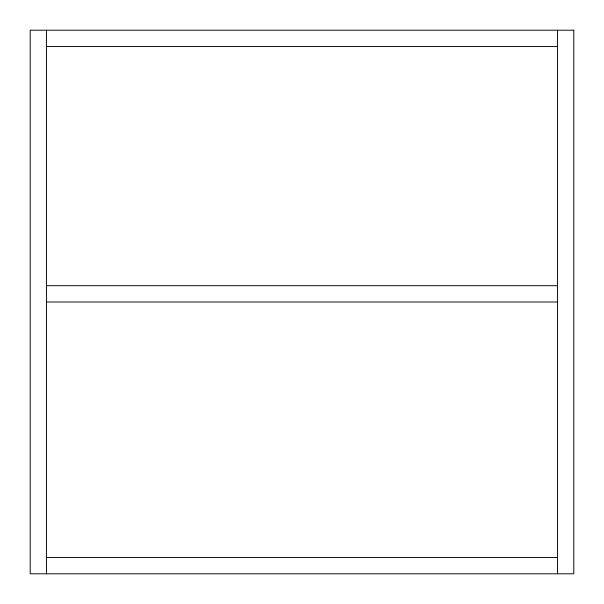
<?xml version="1.0" encoding="UTF-8"?>
<svg xmlns="http://www.w3.org/2000/svg" width="604" height="604" viewBox="0 0 604 604"><rect width="100%" height="100%" fill="white"/><g stroke="black" fill="none" stroke-linecap="round" stroke-linejoin="round"><path stroke-width="0.91" d="M46.508 46.508L557.492 46.508M46.508 285.692L557.492 285.692M46.508 302L557.492 302M46.508 557.492L557.492 557.492M557.492 30.2L557.492 573.8M46.508 30.2L46.508 573.8M573.8 30.2L30.2 30.2L30.2 573.8L573.8 573.8L573.8 30.2"/></g></svg>
